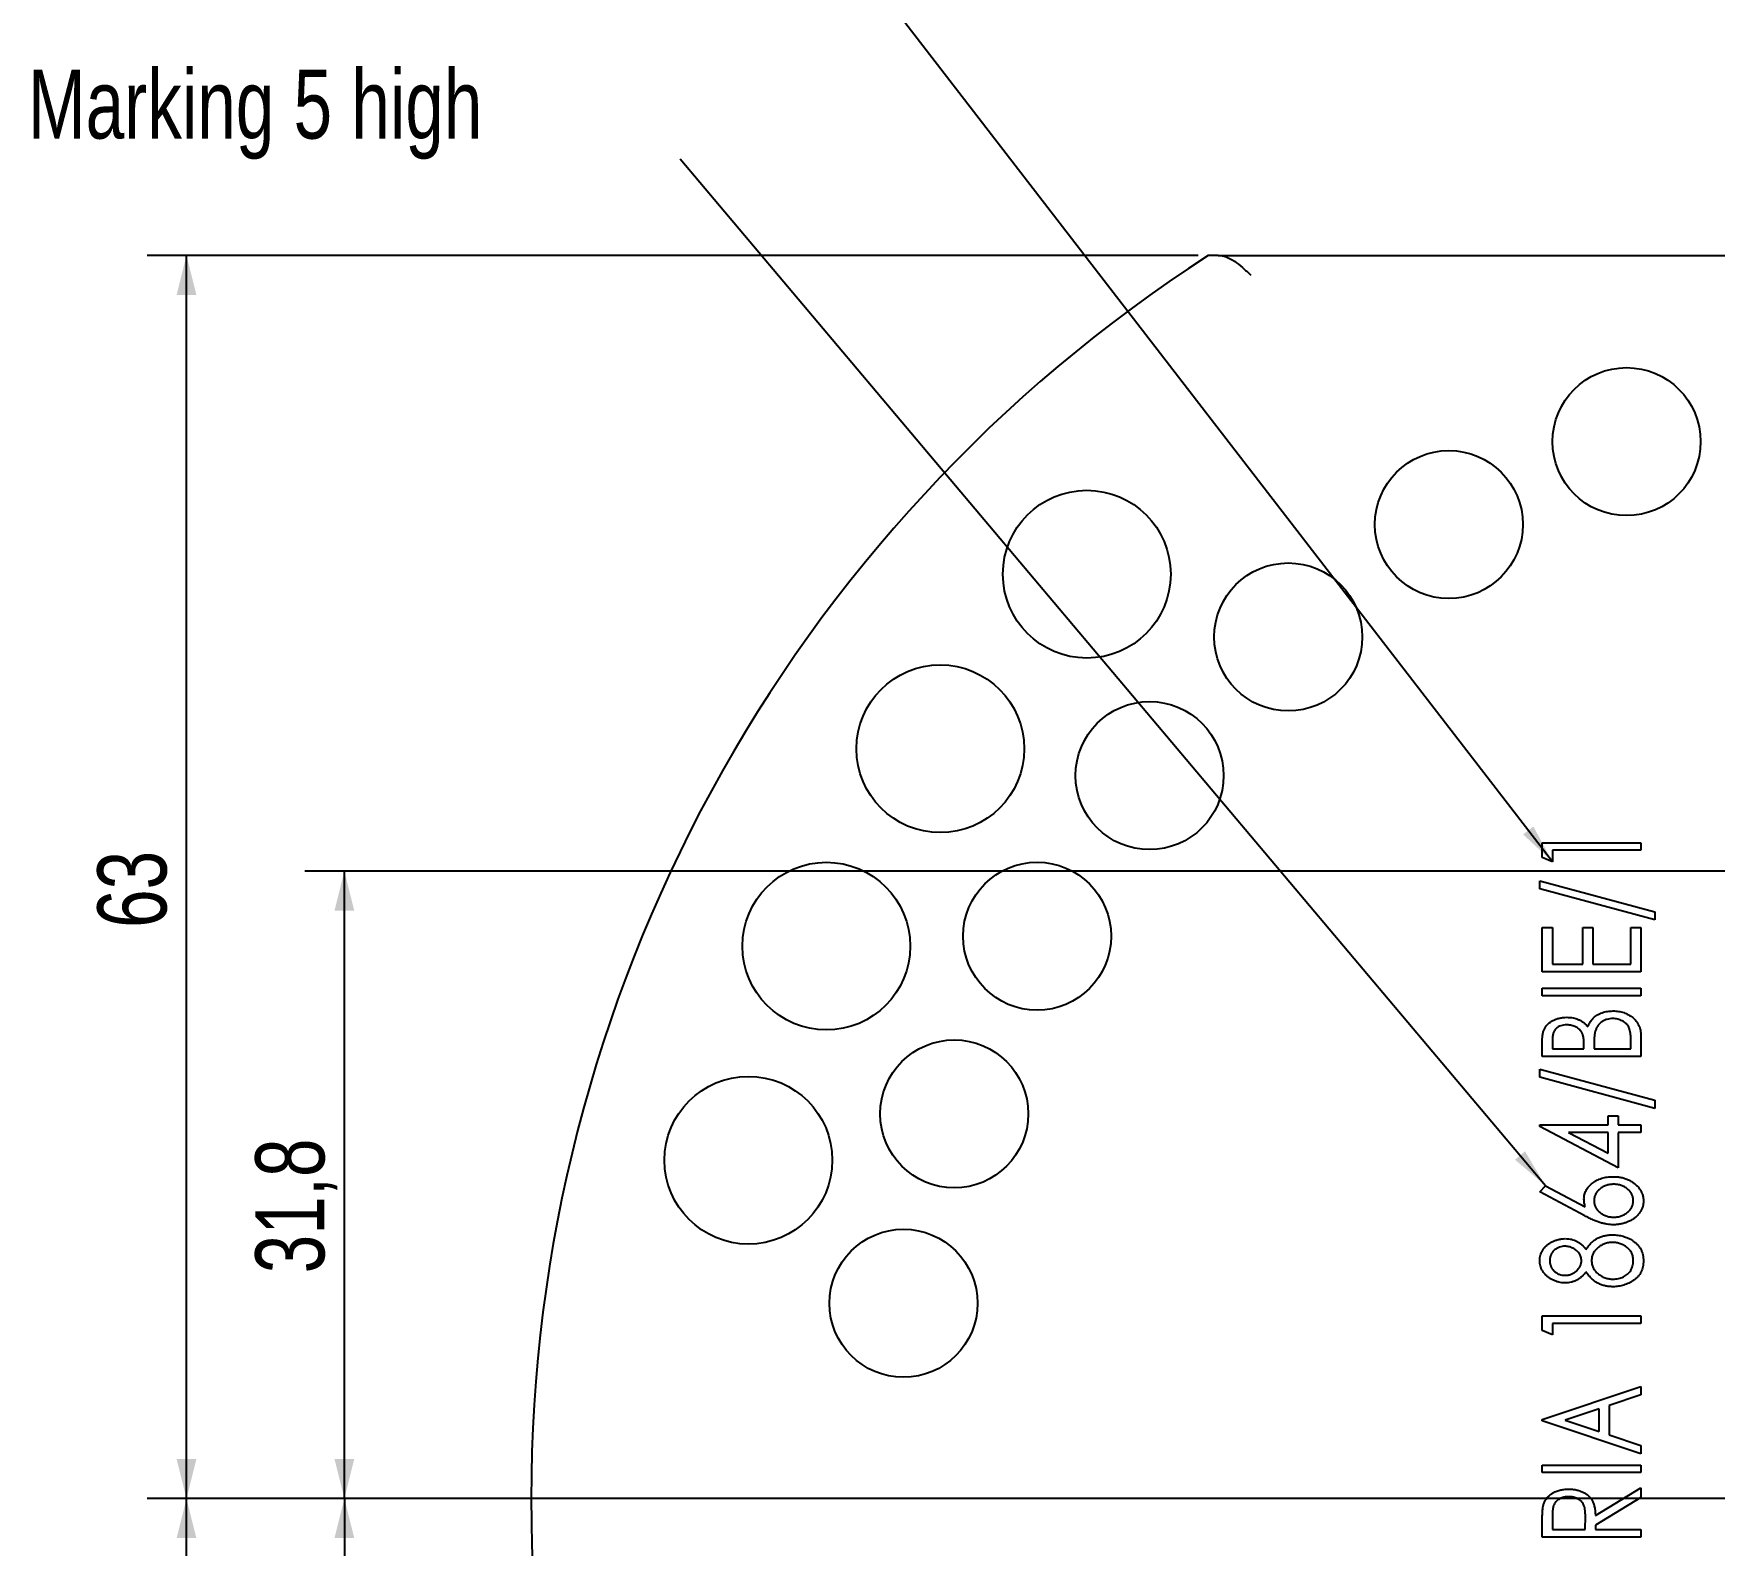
# Model space of a CAD drawing. Header units: millimetres. Extents: x 8 to 3888, y -9869 to 412.
# Drawn here: x 393.8 to 479, y 199.4 to 276 of the extents above; entities that cross this region are included whole.
import ezdxf

# ---------------------------------------------------------------- set-up
doc = ezdxf.new("R2010")
doc.units = ezdxf.units.MM
doc.header["$PDSIZE"] = -1
doc.linetypes.add('CENTERX2', pattern=[20.32, 12.7, -2.54, 2.54, -2.54])
for name, color, linetype in [('CENTERLINE', 4, 'CENTERX2'), ('DIMENSIONS', 2, 'Continuous'), ('TEXT', 2, 'Continuous')]:
    doc.layers.add(name, color=color, linetype=linetype)
doc.layers.add('OUTLINE', color=7, linetype='Continuous', lineweight=25)
doc.styles.add('SLDTEXTSTYLE0', font='TXT', dxfattribs={"width": 0.75})
doc.dimstyles.new('SLDDIMSTYLE1', dxfattribs={"dimtxt": 3.5, "dimasz": 2, "dimexe": 0, "dimexo": 0.0625, "dimgap": 0.875, "dimtad": 1, "dimrnd": 1e-09, "dimzin": 12, "dimdsep": 46, "dimtxsty": 'SLDTEXTSTYLE0', "dimsah": 1, "dimcen": 0.09, "dimadec": 0, "dimazin": 3, "dimtfac": 1, "dimtofl": 0, "dimtmove": 0, "dimatfit": 3, "dimfxl": 0, "dimfrac": 2, "dimtolj": 1, "dimtzin": 12, "dimarcsym": 0})
doc.dimstyles.new('SLDDIMSTYLE3', dxfattribs={"dimtxt": 0.18, "dimasz": 2, "dimexe": 0, "dimexo": 0.0625, "dimgap": 0, "dimtad": 0, "dimtih": 1, "dimtoh": 1, "dimdec": 0, "dimrnd": 1e-09, "dimzin": 0, "dimdsep": 46, "dimtxsty": 'Standard', "dimsah": 1, "dimcen": 0.09, "dimadec": 0, "dimazin": 0, "dimtfac": 2, "dimtdec": 0, "dimtofl": 0, "dimtmove": 0, "dimatfit": 3, "dimfxl": 0, "dimfrac": 2, "dimtolj": 1, "dimtzin": 0, "dimarcsym": 0})
doc.dimstyles.new('SLDDIMSTYLE5', dxfattribs={"dimtxt": 3.5, "dimasz": 2, "dimexe": 0, "dimexo": 0.0625, "dimgap": 0.875, "dimtad": 1, "dimdec": 1, "dimrnd": 1e-09, "dimzin": 12, "dimdsep": 46, "dimtxsty": 'SLDTEXTSTYLE0', "dimsah": 1, "dimcen": 0.09, "dimadec": 0, "dimazin": 3, "dimtfac": 1, "dimtdec": 1, "dimtofl": 0, "dimtmove": 0, "dimatfit": 3, "dimfxl": 0, "dimfrac": 2, "dimtolj": 1, "dimtzin": 12, "dimarcsym": 0})

# ---------------------------------------------------------------- blocks, each defined once
blk = doc.blocks.new('_D_30')
at = {"layer": 'DIMENSIONS'}
for p, q in [((493.002, 201.757), (399.538, 201.757)), ((401.538, 138.757), (401.538, 201.757)), ((452.804, 138.757), (399.538, 138.757))]:
    blk.add_line(p, q, dxfattribs=at)
for points in [[(401.538, 201.757), (401.038, 199.757), (402.038, 199.757)], [(401.538, 138.757), (402.038, 140.757), (401.038, 140.757)]]:
    blk.add_solid(points, dxfattribs=at)
at = {"layer": 'DIMENSIONS', "insert": (397.026, 167.676), "char_height": 3.5, "attachment_point": 1, "rotation": 90, "style": 'SLDTEXTSTYLE0'}
blk.add_mtext('63', dxfattribs=at)
blk = doc.blocks.new('_D_31')
at = {"layer": 'DIMENSIONS'}
for p, q in [((485.502, 233.557), (407.538, 233.557)), ((409.538, 201.757), (409.538, 233.557)), ((493.002, 201.757), (407.538, 201.757))]:
    blk.add_line(p, q, dxfattribs=at)
for points in [[(409.538, 233.557), (409.038, 231.557), (410.038, 231.557)], [(409.538, 201.757), (410.038, 203.757), (409.038, 203.757)]]:
    blk.add_solid(points, dxfattribs=at)
at = {"layer": 'DIMENSIONS', "insert": (405.026, 213.174), "char_height": 3.5, "attachment_point": 1, "rotation": 90, "style": 'SLDTEXTSTYLE0'}
blk.add_mtext('31,8', dxfattribs=at)
blk = doc.blocks.new('_D_32')
at = {"layer": 'DIMENSIONS'}
for p, q in [((452.804, 264.757), (399.538, 264.757)), ((401.538, 201.757), (401.538, 264.757)), ((493.002, 201.757), (399.538, 201.757))]:
    blk.add_line(p, q, dxfattribs=at)
for points in [[(401.538, 264.757), (401.038, 262.757), (402.038, 262.757)], [(401.538, 201.757), (402.038, 203.757), (401.038, 203.757)]]:
    blk.add_solid(points, dxfattribs=at)
at = {"layer": 'DIMENSIONS', "insert": (397.026, 230.676), "char_height": 3.5, "attachment_point": 1, "rotation": 90, "style": 'SLDTEXTSTYLE0'}
blk.add_mtext('63', dxfattribs=at)
blk = doc.blocks.new('_D_33')
at = {"layer": 'DIMENSIONS'}
for p, q in [((414.764, 201.757), (407.538, 201.757)), ((409.538, 201.757), (409.538, 169.957)), ((485.502, 169.957), (407.538, 169.957))]:
    blk.add_line(p, q, dxfattribs=at)
for points in [[(409.538, 201.757), (409.038, 199.757), (410.038, 199.757)], [(409.538, 169.957), (410.038, 171.957), (409.038, 171.957)]]:
    blk.add_solid(points, dxfattribs=at)
at = {"layer": 'DIMENSIONS', "insert": (405.026, 181.331), "char_height": 3.5, "attachment_point": 1, "rotation": 90, "style": 'SLDTEXTSTYLE0'}
blk.add_mtext('31,8', dxfattribs=at)
blk = doc.blocks.new('SW_CENTERMARKSYMBOL_2')
at = {"layer": 'CENTERLINE', "color": 0}
blk.add_line((-5, 0), (-78.238, 0), dxfattribs=at)

msp = doc.modelspace()

# ---------------------------------------------------------------- linework, layer by layer
at = {"color": 7, "linetype": 'Continuous', "lineweight": 0}
msp.add_point((436.63936, 201.75653), dxfattribs=at)
at = {"layer": 'OUTLINE'}
for p, q in [((453.80445, 264.75653), (534.20045, 264.75653)), ((470.23193, 234.99371), (475.23194, 234.99371)), ((470.23193, 234.25153), (470.23193, 234.99371)), ((470.74476, 234.03217), (470.23193, 234.25153)), ((470.74476, 234.6091), (470.74476, 234.03217)), ((475.23194, 234.6091), (470.74476, 234.6091)), ((475.23194, 234.99371), (475.23194, 234.6091)), ((470.10373, 233.07063), (475.93706, 231.49211)), ((470.10373, 232.66198), (470.10373, 233.07063)), ((475.93706, 231.08346), (470.10373, 232.66198)), ((475.93706, 231.49211), (475.93706, 231.08346)), ((470.23193, 230.69884), (470.74476, 230.69884)), ((470.23193, 228.45525), (470.23193, 230.69884)), ((470.74476, 230.69884), (470.74476, 228.83987)), ((472.28322, 230.69884), (472.79604, 230.69884)), ((472.28322, 228.83987), (472.28322, 230.69884)), ((472.79604, 230.69884), (472.79604, 228.83987)), ((474.71911, 230.69884), (475.23194, 230.69884)), ((474.71911, 228.83987), (474.71911, 230.69884)), ((475.23194, 230.69884), (475.23194, 228.45525)), ((475.23194, 228.45525), (470.23193, 228.45525)), ((470.74476, 228.83987), (472.28322, 228.83987)), ((472.79604, 228.83987), (474.71911, 228.83987)), ((470.23193, 227.62192), (475.23194, 227.62192)), ((470.23193, 227.2373), (470.23193, 227.62192)), ((475.23194, 227.62192), (475.23194, 227.2373)), ((475.23194, 227.2373), (470.23193, 227.2373)), ((470.23193, 224.16038), (470.23193, 224.91659)), ((470.74476, 224.99071), (470.74476, 224.54499)), ((474.71911, 224.54499), (474.71911, 225.02476)), ((475.23194, 225.21907), (475.23194, 224.16038)), ((475.23194, 224.16038), (470.23193, 224.16038)), ((470.74476, 224.54499), (472.34732, 224.54499)), ((472.34732, 224.54499), (472.34732, 224.76535)), ((472.86014, 224.76234), (472.86014, 224.54499)), ((472.86014, 224.54499), (474.71911, 224.54499)), ((470.10373, 223.51935), (475.93706, 221.94083)), ((470.10373, 223.1107), (470.10373, 223.51935)), ((475.93706, 221.53217), (470.10373, 223.1107)), ((475.93706, 221.94083), (475.93706, 221.53217)), ((470.10373, 220.69884), (473.56527, 220.69884)), ((470.10373, 220.62072), (470.10373, 220.69884)), ((474.07809, 218.51935), (470.10373, 220.62072)), ((473.56527, 221.14756), (474.07809, 221.14756)), ((473.56527, 220.69884), (473.56527, 221.14756)), ((474.07809, 221.14756), (474.07809, 220.69884)), ((474.07809, 220.69884), (475.23194, 220.69884)), ((475.23194, 220.69884), (475.23194, 220.31423)), ((471.56306, 220.31423), (473.56527, 219.25653)), ((473.56527, 220.31423), (471.56306, 220.31423)), ((473.56527, 219.25653), (473.56527, 220.31423)), ((474.07809, 220.31423), (474.07809, 218.51935)), ((475.23194, 220.31423), (474.07809, 220.31423)), ((470.10373, 217.30141), (470.3962, 217.6119)), ((472.38538, 216.08846), (470.10373, 217.30141)), ((470.3962, 217.6119), (472.40942, 216.54119)), ((470.23193, 211.01935), (475.23194, 211.01935)), ((470.23193, 210.27717), (470.23193, 211.01935)), ((470.74476, 210.63474), (470.74476, 210.05782)), ((475.23194, 210.63474), (470.74476, 210.63474)), ((475.23194, 211.01935), (475.23194, 210.63474)), ((470.74476, 210.05782), (470.23193, 210.27717)), ((470.23193, 205.76294), (475.23194, 207.42961)), ((475.23194, 207.01094), (473.62937, 206.47709)), ((475.23194, 207.42961), (475.23194, 207.01094)), ((473.11655, 206.30581), (471.39179, 205.73089)), ((473.11655, 205.15597), (473.11655, 206.30581)), ((473.62937, 206.47709), (473.62937, 204.9847)), ((470.23193, 205.69884), (470.23193, 205.76294)), ((475.23194, 204.03217), (470.23193, 205.69884)), ((471.39179, 205.73089), (473.11655, 205.15597)), ((473.62937, 204.9847), (475.23194, 204.45084)), ((475.23194, 204.45084), (475.23194, 204.03217)), ((470.23193, 203.45525), (475.23194, 203.45525)), ((470.23193, 203.07064), (470.23193, 203.45525)), ((475.23194, 203.07064), (470.23193, 203.07064)), ((475.23194, 203.45525), (475.23194, 203.07064)), ((472.92424, 200.89215), (475.23194, 202.30141)), ((475.23194, 202.30141), (475.23194, 201.81162)), ((475.23194, 201.81162), (472.92424, 200.40237)), ((470.23193, 199.80141), (470.23193, 200.57765)), ((470.74476, 200.88213), (470.74476, 200.18602)), ((470.74476, 200.18602), (472.41142, 200.18602)), ((472.41142, 200.18602), (472.41843, 200.86611)), ((472.92424, 200.40237), (472.92424, 200.18602)), ((472.92424, 200.18602), (475.23194, 200.18602)), ((475.23194, 200.18602), (475.23194, 199.80141)), ((475.23194, 199.80141), (470.23193, 199.80141))]:
    msp.add_line(p, q, dxfattribs=at)
for centre, radius in [((474.5073, 255.31901), 3.75), ((465.50245, 251.11998), 3.75), ((447.15662, 248.60236), 4.25), ((457.36356, 245.42107), 3.75), ((439.73363, 239.75597), 4.25), ((450.33792, 238.39543), 3.75), ((433.95956, 229.75499), 4.25), ((444.639, 230.25653), 3.75), ((440.43997, 221.25168), 3.75), ((430.00986, 218.9033), 4.25), ((437.86841, 211.65448), 3.75)]:
    msp.add_circle(centre, radius, dxfattribs=at)
msp.add_arc((494.00245, 201.75653), 75, 122.8598804, 237.1401196, dxfattribs=at)
for points, knots in [([(453.80445, 264.75653), (453.66546, 264.75653), (453.54113, 264.75653), (453.36239, 264.75653), (453.30847, 264.75653), (453.30847, 264.75653)], [0, 0, 0, 0, 0.5, 0.5, 1, 1, 1, 1]), ([(453.80445, 264.75653), (453.94514, 264.75653), (454.08136, 264.73088), (454.35718, 264.6304), (454.4957, 264.55528), (454.77069, 264.37029), (454.91077, 264.25798), (455.11818, 264.07776), (455.18723, 264.0155), (455.32634, 263.88776), (455.39749, 263.82125), (455.46675, 263.75653)], [0, 0, 0, 0, 0.25, 0.25, 0.5, 0.5, 0.75, 0.75, 0.875, 0.875, 1, 1, 1, 1]), ([(470.23193, 224.91659), (470.23219, 224.95366), (470.23267, 225.02555), (470.24021, 225.12978), (470.25047, 225.22755), (470.26738, 225.31854), (470.28485, 225.40383), (470.31083, 225.48145), (470.33964, 225.55287), (470.3834, 225.63979), (470.45258, 225.73787), (470.55502, 225.84106), (470.67479, 225.93304), (470.81343, 226.00894), (470.96457, 226.0709), (471.12644, 226.11463), (471.296, 226.14263), (471.41205, 226.1459), (471.47092, 226.14756)], [0, 0, 0, 0, 0.05571663, 0.10802923, 0.15702265, 0.2033934, 0.24710511, 0.2877349, 0.32622543, 0.36281035, 0.43381567, 0.5055041, 0.58068754, 0.65999732, 0.74238355, 0.82566376, 0.91155544, 1, 1, 1, 1]), ([(471.47993, 225.76294), (471.42567, 225.76068), (471.32198, 225.75635), (471.17476, 225.7225), (471.04641, 225.66369), (470.954, 225.59586), (470.89261, 225.52952), (470.85338, 225.47213), (470.81874, 225.40909), (470.79246, 225.33793), (470.7698, 225.26081), (470.75561, 225.17643), (470.74627, 225.08574), (470.74527, 225.02312), (470.74476, 224.99071)], [0, 0, 0, 0, 0.13332377, 0.25475967, 0.36860281, 0.47825348, 0.53401534, 0.5900243, 0.64878017, 0.71035738, 0.77608304, 0.84611558, 0.92035038, 1, 1, 1, 1]), ([(471.47092, 226.14756), (471.52607, 226.14589), (471.63416, 226.14263), (471.79246, 226.12073), (471.94275, 226.08218), (472.08516, 226.02955), (472.21753, 225.96157), (472.33805, 225.87922), (472.44438, 225.78107), (472.50446, 225.70631), (472.53462, 225.66879)], [0, 0, 0, 0, 0.13662993, 0.26775152, 0.39493236, 0.52029291, 0.64310373, 0.76263163, 0.88086191, 1, 1, 1, 1]), ([(472.34732, 224.76535), (472.34675, 224.79773), (472.34565, 224.86019), (472.34249, 224.95049), (472.33365, 225.03389), (472.32464, 225.11099), (472.31035, 225.18152), (472.29325, 225.24525), (472.27503, 225.30312), (472.24368, 225.36958), (472.19758, 225.4457), (472.12584, 225.52494), (472.04192, 225.59642), (471.94399, 225.65511), (471.83722, 225.70351), (471.72321, 225.737), (471.60366, 225.75928), (471.52177, 225.7617), (471.47993, 225.76294)], [0, 0, 0, 0, 0.06404622, 0.12351656, 0.17856127, 0.22981814, 0.27694236, 0.32065572, 0.36031849, 0.39664964, 0.4657145, 0.53539184, 0.60706688, 0.68292153, 0.76033707, 0.8382352, 0.91735447, 1, 1, 1, 1]), ([(472.53462, 225.66879), (472.55652, 225.71594), (472.59873, 225.80684), (472.6726, 225.9314), (472.75298, 226.03849), (472.8396, 226.12977), (472.9343, 226.20682), (473.03806, 226.27304), (473.14958, 226.33228), (473.27046, 226.38128), (473.3982, 226.42004), (473.53185, 226.44836), (473.67072, 226.46419), (473.76488, 226.46676), (473.81266, 226.46807)], [0, 0, 0, 0, 0.096942676, 0.186885379, 0.269601874, 0.346256973, 0.421065308, 0.496737316, 0.575585391, 0.65631998, 0.739664921, 0.824321515, 0.910852317, 1, 1, 1, 1]), ([(473.81266, 226.08346), (473.76044, 226.08125), (473.65836, 226.07695), (473.5103, 226.04578), (473.373, 225.99148), (473.24688, 225.91773), (473.135, 225.82488), (473.04323, 225.71343), (472.96753, 225.58764), (472.93559, 225.49425), (472.91923, 225.44644)], [0, 0, 0, 0, 0.13270273, 0.25935315, 0.38241947, 0.50641258, 0.62929152, 0.74977988, 0.87187994, 1, 1, 1, 1]), ([(473.81266, 226.46807), (473.86145, 226.46722), (473.9573, 226.46554), (474.09804, 226.44914), (474.23266, 226.4221), (474.3616, 226.38479), (474.48525, 226.33798), (474.60303, 226.27965), (474.7145, 226.20979), (474.82019, 226.13136), (474.91754, 226.04438), (475.00087, 225.947), (475.07274, 225.84363), (475.13112, 225.73259), (475.17656, 225.6146), (475.20816, 225.48914), (475.22923, 225.35667), (475.23102, 225.26557), (475.23193, 225.21907)], [0, 0, 0, 0, 0.06905575, 0.13566558, 0.20028142, 0.26326515, 0.32550835, 0.38723786, 0.44901984, 0.51151205, 0.5734223, 0.63341146, 0.69254715, 0.75133037, 0.81058684, 0.87112293, 0.93423248, 1, 1, 1, 1]), ([(474.71911, 225.02476), (474.71852, 225.05881), (474.71737, 225.1246), (474.71452, 225.2203), (474.70449, 225.30867), (474.69461, 225.3905), (474.67869, 225.46441), (474.66299, 225.53235), (474.64019, 225.59211), (474.60876, 225.66337), (474.55783, 225.74254), (474.48405, 225.82851), (474.39329, 225.90228), (474.29122, 225.96683), (474.17945, 226.01885), (474.06117, 226.05561), (473.93853, 226.08006), (473.85485, 226.08232), (473.81266, 226.08346)], [0, 0, 0, 0, 0.06410829, 0.12385842, 0.18007052, 0.23143748, 0.27888419, 0.32232057, 0.3624787, 0.39903901, 0.46877919, 0.53871161, 0.61144509, 0.68798002, 0.76557561, 0.84268624, 0.92070053, 1, 1, 1, 1]), ([(472.91923, 225.44644), (472.91433, 225.42846), (472.90386, 225.39014), (472.89215, 225.32718), (472.88227, 225.25531), (472.87481, 225.17406), (472.86712, 225.08398), (472.86409, 224.98471), (472.86053, 224.87655), (472.86027, 224.80141), (472.86014, 224.76234)], [0, 0, 0, 0, 0.08115174, 0.17301791, 0.27876282, 0.39716808, 0.52848788, 0.67262221, 0.82979208, 1, 1, 1, 1]), ([(472.34732, 216.94083), (472.34869, 216.97965), (472.35139, 217.05614), (472.37214, 217.16815), (472.40516, 217.27568), (472.45299, 217.37835), (472.51362, 217.47701), (472.58707, 217.57181), (472.67498, 217.66089), (472.77487, 217.74428), (472.88374, 217.82103), (473.00102, 217.88688), (473.12334, 217.94498), (473.25288, 217.99018), (473.38793, 218.0272), (473.52958, 218.05103), (473.67703, 218.06827), (473.77755, 218.06984), (473.82869, 218.07064)], [0, 0, 0, 0, 0.05631589, 0.1109727, 0.16477207, 0.21919637, 0.27488114, 0.33255672, 0.39286951, 0.45615764, 0.52122594, 0.58590147, 0.65115718, 0.7175262, 0.78476525, 0.85415961, 0.92581657, 1, 1, 1, 1]), ([(473.82869, 218.07064), (473.89859, 218.06881), (474.03571, 218.06524), (474.23573, 218.03417), (474.42572, 217.98549), (474.60428, 217.91631), (474.76907, 217.829), (474.91737, 217.72371), (475.04746, 217.60175), (475.1584, 217.46498), (475.2478, 217.31708), (475.31293, 217.16135), (475.35245, 216.9992), (475.35757, 216.88896), (475.36014, 216.83366)], [0, 0, 0, 0, 0.09578136, 0.18790498, 0.27683899, 0.36422806, 0.44982924, 0.53188462, 0.61284739, 0.69356133, 0.77261615, 0.84895652, 0.92423548, 1, 1, 1, 1]), ([(473.85573, 217.68602), (473.82165, 217.6852), (473.75497, 217.68361), (473.65678, 217.67241), (473.56251, 217.65364), (473.47221, 217.6262), (473.38538, 217.59246), (473.3031, 217.54957), (473.22361, 217.50109), (473.14989, 217.44381), (473.08281, 217.38154), (473.0227, 217.31614), (472.9723, 217.24708), (472.93223, 217.17401), (472.89951, 217.09844), (472.8765, 217.01941), (472.86339, 216.93692), (472.86124, 216.88111), (472.86014, 216.85269)], [0, 0, 0, 0, 0.070907228, 0.138718688, 0.20533487, 0.270604688, 0.334842464, 0.398839422, 0.463414327, 0.528298588, 0.592690164, 0.653667879, 0.712858768, 0.770072406, 0.826713915, 0.883868487, 0.940853963, 1, 1, 1, 1]), ([(474.84732, 216.85269), (474.84622, 216.88111), (474.84405, 216.93691), (474.83106, 217.01946), (474.8076, 217.09815), (474.77669, 217.17455), (474.73487, 217.24674), (474.68487, 217.3162), (474.62461, 217.38151), (474.55761, 217.44386), (474.48397, 217.50076), (474.40522, 217.54987), (474.32305, 217.59243), (474.23653, 217.62602), (474.14697, 217.65365), (474.05337, 217.6725), (473.95583, 217.68356), (473.88948, 217.68519), (473.85573, 217.68602)], [0, 0, 0, 0, 0.05929769, 0.11642929, 0.17373041, 0.23024748, 0.28794924, 0.3472919, 0.40842597, 0.47298265, 0.53803328, 0.60218299, 0.66634405, 0.73074653, 0.79551697, 0.8616215, 0.92960684, 1, 1, 1, 1]), ([(472.40942, 216.54119), (472.39987, 216.57579), (472.38118, 216.64348), (472.36278, 216.74505), (472.34963, 216.84366), (472.34808, 216.90874), (472.34732, 216.94083)], [0, 0, 0, 0, 0.26528026, 0.51901566, 0.7627775, 1, 1, 1, 1]), ([(472.86014, 216.85269), (472.86125, 216.82427), (472.86343, 216.76847), (472.87629, 216.68623), (472.89999, 216.60745), (472.93168, 216.53177), (472.97261, 216.45911), (473.02301, 216.39021), (473.08214, 216.32383), (473.15025, 216.26259), (473.22386, 216.20538), (473.30279, 216.15565), (473.38542, 216.11298), (473.4722, 216.07915), (473.56251, 216.05174), (473.65677, 216.03296), (473.75497, 216.02177), (473.82165, 216.02017), (473.85573, 216.01935)], [0, 0, 0, 0, 0.05915896, 0.11615688, 0.17265718, 0.22995076, 0.28657055, 0.34577437, 0.40728163, 0.47121711, 0.53611555, 0.60107346, 0.6650844, 0.7293362, 0.79462028, 0.86125101, 0.92907728, 1, 1, 1, 1]), ([(475.36014, 216.83366), (475.35799, 216.78001), (475.35373, 216.67372), (475.31445, 216.51787), (475.25218, 216.3683), (475.16364, 216.22709), (475.05543, 216.09513), (474.92469, 215.97726), (474.77386, 215.8752), (474.60448, 215.79059), (474.42408, 215.72015), (474.23398, 215.6717), (474.03807, 215.64026), (473.90493, 215.63659), (473.8377, 215.63474)], [0, 0, 0, 0, 0.07473988, 0.14806412, 0.22280981, 0.29998639, 0.37972805, 0.46019431, 0.54469082, 0.63302039, 0.72385332, 0.81435239, 0.90625518, 1, 1, 1, 1]), ([(473.85573, 216.01935), (473.88948, 216.02019), (473.95583, 216.02182), (474.05337, 216.03287), (474.14697, 216.05173), (474.23654, 216.07933), (474.32302, 216.11301), (474.40552, 216.15535), (474.48372, 216.20571), (474.55724, 216.26255), (474.62528, 216.32386), (474.68456, 216.39015), (474.73456, 216.45945), (474.77725, 216.53122), (474.80713, 216.60774), (474.83127, 216.68618), (474.84401, 216.76848), (474.8462, 216.82427), (474.84732, 216.85269)], [0, 0, 0, 0, 0.07040787, 0.13840741, 0.20452575, 0.26930972, 0.33372567, 0.39790013, 0.46243647, 0.5275007, 0.5915995, 0.6532639, 0.71261896, 0.76972851, 0.82690175, 0.88354639, 0.94068992, 1, 1, 1, 1]), ([(473.8377, 215.63474), (473.78623, 215.63586), (473.68128, 215.63816), (473.52232, 215.65835), (473.35943, 215.68955), (473.19026, 215.73335), (473.01066, 215.7933), (472.81716, 215.8741), (472.60555, 215.97185), (472.46114, 216.04834), (472.38538, 216.08846)], [0, 0, 0, 0, 0.10039161, 0.20470097, 0.31214238, 0.4238436, 0.54537803, 0.68122252, 0.83276915, 1, 1, 1, 1]), ([(470.10373, 213.82584), (470.10582, 213.87544), (470.10996, 213.97374), (470.14416, 214.11803), (470.20156, 214.25553), (470.27863, 214.38633), (470.37422, 214.50793), (470.48953, 214.6137), (470.61707, 214.70982), (470.76123, 214.78735), (470.91452, 214.84993), (471.07309, 214.89655), (471.23589, 214.92445), (471.34561, 214.92788), (471.40081, 214.92961)], [0, 0, 0, 0, 0.078760038, 0.156127452, 0.234181656, 0.314823403, 0.39679358, 0.479017621, 0.562869683, 0.650035215, 0.73833715, 0.825668926, 0.912304562, 1, 1, 1, 1]), ([(471.40081, 214.92961), (471.45498, 214.92776), (471.56091, 214.92415), (471.71524, 214.89931), (471.86007, 214.85549), (471.99652, 214.79543), (472.12357, 214.71639), (472.24133, 214.6199), (472.35175, 214.50785), (472.41449, 214.42167), (472.44648, 214.37773)], [0, 0, 0, 0, 0.13168211, 0.25750382, 0.37869627, 0.49859641, 0.61886681, 0.74118453, 0.86802559, 1, 1, 1, 1]), ([(472.44648, 214.37773), (472.48914, 214.43958), (472.57157, 214.55908), (472.71447, 214.71525), (472.86461, 214.84654), (473.02682, 214.94929), (473.19879, 215.0267), (473.38117, 215.08217), (473.5747, 215.11593), (473.70769, 215.11989), (473.7756, 215.12192)], [0, 0, 0, 0, 0.14108875, 0.27258166, 0.39673442, 0.51494176, 0.63205632, 0.75016868, 0.87242279, 1, 1, 1, 1]), ([(473.78462, 214.7373), (473.75051, 214.7367), (473.68336, 214.73552), (473.58444, 214.72105), (473.4877, 214.70241), (473.3948, 214.67108), (473.30374, 214.63467), (473.21648, 214.58764), (473.1313, 214.53405), (473.05083, 214.47201), (472.97615, 214.40498), (472.91078, 214.33298), (472.85605, 214.25681), (472.81106, 214.17793), (472.77496, 214.09554), (472.75038, 214.00927), (472.73471, 213.91956), (472.73287, 213.85863), (472.73193, 213.82785)], [0, 0, 0, 0, 0.06641805, 0.13074105, 0.19454528, 0.25812685, 0.32144152, 0.38547426, 0.4509971, 0.51736733, 0.58323815, 0.6463519, 0.70648404, 0.7656402, 0.8230531, 0.88132599, 0.94005119, 1, 1, 1, 1]), ([(473.7756, 215.12192), (473.82371, 215.12079), (473.91874, 215.11856), (474.05942, 215.10583), (474.1959, 215.08249), (474.32818, 215.05065), (474.45578, 215.00953), (474.57901, 214.959), (474.69789, 214.89932), (474.77352, 214.85271), (474.81126, 214.82945)], [0, 0, 0, 0, 0.1322192, 0.26124089, 0.38781145, 0.51244789, 0.63491017, 0.75589899, 0.87819269, 1, 1, 1, 1]), ([(474.84732, 213.80681), (474.84641, 213.84159), (474.84464, 213.90949), (474.8292, 214.00859), (474.80417, 214.10189), (474.76984, 214.19054), (474.72507, 214.27358), (474.66882, 214.35008), (474.60438, 214.42231), (474.52957, 214.48705), (474.44883, 214.54608), (474.36354, 214.59708), (474.27515, 214.64051), (474.18342, 214.67525), (474.089, 214.70427), (473.99046, 214.72227), (473.88879, 214.73521), (473.81972, 214.7366), (473.78462, 214.7373)], [0, 0, 0, 0, 0.06605926, 0.12895969, 0.19005848, 0.24932122, 0.30922239, 0.36874267, 0.42938849, 0.49277342, 0.55635175, 0.61924259, 0.6813833, 0.74324159, 0.80546969, 0.8688038, 0.93333418, 1, 1, 1, 1]), ([(474.81126, 214.82945), (474.85474, 214.79868), (474.93991, 214.73842), (475.05256, 214.63369), (475.14846, 214.51931), (475.22572, 214.39424), (475.28629, 214.25989), (475.32979, 214.11624), (475.35475, 213.9626), (475.35831, 213.85698), (475.36014, 213.80281)], [0, 0, 0, 0, 0.13111329, 0.25682894, 0.37772999, 0.49778871, 0.61780234, 0.73983962, 0.8665443, 1, 1, 1, 1]), ([(471.38678, 212.68602), (471.33357, 212.68767), (471.22708, 212.69098), (471.06842, 212.72054), (470.9115, 212.76771), (470.75904, 212.83335), (470.61494, 212.91432), (470.4858, 213.01228), (470.37245, 213.12431), (470.27663, 213.24941), (470.19869, 213.38402), (470.14488, 213.52696), (470.10986, 213.67459), (470.10578, 213.77523), (470.10373, 213.82584)], [0, 0, 0, 0, 0.08389323, 0.16790381, 0.25373133, 0.34199294, 0.42928715, 0.51389022, 0.59695739, 0.67998446, 0.76185539, 0.84139327, 0.92024435, 1, 1, 1, 1]), ([(471.38378, 214.54499), (471.33682, 214.54266), (471.24357, 214.53802), (471.10684, 214.50123), (470.97637, 214.44117), (470.87455, 214.37282), (470.80023, 214.30694), (470.75033, 214.2517), (470.70948, 214.18985), (470.67488, 214.12359), (470.64916, 214.05168), (470.62973, 213.97495), (470.61901, 213.89258), (470.61739, 213.83589), (470.61655, 213.80681)], [0, 0, 0, 0, 0.11812831, 0.23456023, 0.35381397, 0.4785596, 0.54167305, 0.60359952, 0.66538889, 0.72780418, 0.79136954, 0.85722845, 0.92678261, 1, 1, 1, 1]), ([(470.61655, 213.80681), (470.61747, 213.78075), (470.61927, 213.72976), (470.62898, 213.65475), (470.64738, 213.58334), (470.67233, 213.51513), (470.70432, 213.45021), (470.74529, 213.39032), (470.79141, 213.33228), (470.86284, 213.26172), (470.96278, 213.18538), (471.09643, 213.11836), (471.24187, 213.07766), (471.34245, 213.07301), (471.39379, 213.07064)], [0, 0, 0, 0, 0.06559143, 0.12830241, 0.18981544, 0.25065982, 0.31075189, 0.37131162, 0.43282464, 0.49695903, 0.62343654, 0.74737644, 0.87104574, 1, 1, 1, 1]), ([(472.21911, 213.81983), (472.21785, 213.85135), (472.21533, 213.9145), (472.19197, 214.00731), (472.15553, 214.0978), (472.10462, 214.184), (472.04145, 214.26398), (471.96754, 214.3364), (471.88166, 214.39816), (471.7874, 214.45061), (471.68815, 214.49219), (471.58718, 214.52266), (471.48564, 214.54145), (471.41757, 214.54382), (471.38378, 214.54499)], [0, 0, 0, 0, 0.07726282, 0.15479908, 0.23349218, 0.31615349, 0.39961963, 0.48308978, 0.56932726, 0.65849497, 0.74739857, 0.83297519, 0.91706684, 1, 1, 1, 1]), ([(471.39379, 213.07064), (471.44517, 213.07329), (471.54733, 213.07856), (471.69649, 213.12278), (471.83707, 213.19529), (471.94471, 213.27674), (472.02396, 213.35135), (472.07628, 213.41122), (472.11948, 213.47416), (472.156, 213.53823), (472.18448, 213.60505), (472.20434, 213.67436), (472.21693, 213.74626), (472.21838, 213.79508), (472.21911, 213.81983)], [0, 0, 0, 0, 0.12532448, 0.24924746, 0.37656563, 0.51001531, 0.57752211, 0.64228735, 0.70383402, 0.76373154, 0.82221263, 0.88081307, 0.9395496, 1, 1, 1, 1]), ([(472.73193, 213.82785), (472.73272, 213.79471), (472.73425, 213.7297), (472.75175, 213.63458), (472.77572, 213.54304), (472.81275, 213.45577), (472.85988, 213.37307), (472.91649, 213.29376), (472.98422, 213.21972), (473.06094, 213.15035), (473.14411, 213.08659), (473.23269, 213.03162), (473.3241, 212.98435), (473.41867, 212.94475), (473.51702, 212.91474), (473.619, 212.89398), (473.72415, 212.8803), (473.79559, 212.87899), (473.83169, 212.87833)], [0, 0, 0, 0, 0.06155132, 0.12075909, 0.17935811, 0.23724881, 0.29647611, 0.3560992, 0.41808435, 0.48270081, 0.54827385, 0.61271106, 0.67630807, 0.73950063, 0.80314007, 0.86719619, 0.9328926, 1, 1, 1, 1]), ([(475.36014, 213.80281), (475.3585, 213.75065), (475.35532, 213.6492), (475.33341, 213.50147), (475.2952, 213.36411), (475.24302, 213.23576), (475.17402, 213.11788), (475.09077, 213.00932), (474.99204, 212.91073), (474.87911, 212.82421), (474.75794, 212.74708), (474.63225, 212.67968), (474.50393, 212.62275), (474.37276, 212.57457), (474.23776, 212.53925), (474.09991, 212.51309), (473.95931, 212.49628), (473.86446, 212.49457), (473.81667, 212.49371)], [0, 0, 0, 0, 0.06904353, 0.13430492, 0.19714597, 0.25739512, 0.3172098, 0.37741516, 0.43804896, 0.50135464, 0.56535856, 0.62804553, 0.68997843, 0.75107925, 0.81283524, 0.8744709, 0.93675453, 1, 1, 1, 1]), ([(473.83169, 212.87833), (473.87652, 212.87958), (473.9654, 212.88206), (474.09655, 212.9049), (474.22341, 212.94226), (474.3451, 212.99312), (474.45851, 213.05587), (474.55929, 213.13213), (474.64643, 213.21984), (474.71874, 213.31964), (474.77616, 213.42931), (474.81721, 213.54776), (474.84335, 213.67446), (474.84597, 213.76194), (474.84732, 213.80681)], [0, 0, 0, 0, 0.08724728, 0.17297676, 0.25836281, 0.34434096, 0.42934739, 0.51010473, 0.58964621, 0.66924083, 0.74921961, 0.82983023, 0.91271639, 1, 1, 1, 1]), ([(472.44648, 213.25393), (472.41456, 213.20861), (472.35201, 213.11981), (472.23993, 213.00377), (472.1177, 212.90447), (471.98327, 212.82564), (471.84191, 212.76364), (471.69495, 212.71778), (471.54231, 212.69141), (471.43896, 212.68783), (471.38678, 212.68602)], [0, 0, 0, 0, 0.13238591, 0.25945184, 0.38440034, 0.50791706, 0.63090357, 0.75289073, 0.87523277, 1, 1, 1, 1]), ([(473.81667, 212.49371), (473.74743, 212.49574), (473.61179, 212.49972), (473.41354, 212.53354), (473.22614, 212.58969), (473.07852, 212.65543), (472.96626, 212.71912), (472.8849, 212.77483), (472.8056, 212.8367), (472.7294, 212.90677), (472.65416, 212.98237), (472.58186, 213.06626), (472.51199, 213.1569), (472.46851, 213.2213), (472.44648, 213.25393)], [0, 0, 0, 0, 0.126476718, 0.247746876, 0.366264469, 0.483164382, 0.542193438, 0.60193088, 0.663203417, 0.725833992, 0.790981736, 0.858021969, 0.928070993, 1, 1, 1, 1]), ([(470.30004, 201.45605), (470.30917, 201.4843), (470.32744, 201.54087), (470.36471, 201.62163), (470.40951, 201.69836), (470.46011, 201.7719), (470.51994, 201.84001), (470.58659, 201.90426), (470.65939, 201.96555), (470.73995, 202.02162), (470.82633, 202.07223), (470.918, 202.11673), (471.01499, 202.15365), (471.11624, 202.1848), (471.22291, 202.20766), (471.33397, 202.22436), (471.44997, 202.23618), (471.52898, 202.23693), (471.56907, 202.2373)], [0, 0, 0, 0, 0.05563497, 0.11138605, 0.16636549, 0.22211657, 0.27847947, 0.33603625, 0.39559438, 0.45673078, 0.5198668, 0.58314855, 0.64755986, 0.71430221, 0.78159723, 0.8519003, 0.92484919, 1, 1, 1, 1]), ([(471.56807, 201.85269), (471.52792, 201.85131), (471.44878, 201.8486), (471.33309, 201.828), (471.22256, 201.79498), (471.11958, 201.74833), (471.02625, 201.69079), (470.94662, 201.62321), (470.88004, 201.54818), (470.83598, 201.47777), (470.80944, 201.4141), (470.79122, 201.35936), (470.77801, 201.29674), (470.76596, 201.22759), (470.75586, 201.15143), (470.74909, 201.0682), (470.74504, 200.97766), (470.74485, 200.91486), (470.74476, 200.88213)], [0, 0, 0, 0, 0.08207111, 0.16176768, 0.23952501, 0.31744704, 0.39228073, 0.46300545, 0.53025349, 0.59676618, 0.63164071, 0.67115271, 0.71454994, 0.76236789, 0.8147053, 0.871576, 0.93308553, 1, 1, 1, 1]), ([(472.41843, 200.86611), (472.41739, 200.92792), (472.41545, 201.04281), (472.39884, 201.20277), (472.37173, 201.33755), (472.32976, 201.4491), (472.27465, 201.54225), (472.20535, 201.62161), (472.12329, 201.6922), (472.02706, 201.74889), (471.92185, 201.79525), (471.80932, 201.82785), (471.6907, 201.84874), (471.60956, 201.85135), (471.56807, 201.85269)], [0, 0, 0, 0, 0.12369726, 0.22989532, 0.32151828, 0.39809424, 0.46731876, 0.53697739, 0.60808591, 0.68304087, 0.7596489, 0.83767785, 0.91700104, 1, 1, 1, 1]), ([(471.56907, 202.2373), (471.63562, 202.23575), (471.76499, 202.23274), (471.95286, 202.20414), (472.12821, 202.15699), (472.29092, 202.09258), (472.43777, 202.00957), (472.56635, 201.90962), (472.67639, 201.79395), (472.75168, 201.68386), (472.80033, 201.58648), (472.83413, 201.50727), (472.86036, 201.42036), (472.88359, 201.32752), (472.9015, 201.22779), (472.91426, 201.12178), (472.92244, 201.00913), (472.92363, 200.9319), (472.92424, 200.89215)], [0, 0, 0, 0, 0.09143618, 0.17777383, 0.26050378, 0.34062552, 0.41771309, 0.49162639, 0.56370689, 0.63640153, 0.67396744, 0.7132657, 0.75464022, 0.79861415, 0.84480105, 0.89382056, 0.94536056, 1, 1, 1, 1]), ([(470.23193, 200.57765), (470.23215, 200.6294), (470.23257, 200.72856), (470.23502, 200.87119), (470.24173, 201.00068), (470.24766, 201.11736), (470.25839, 201.22044), (470.26852, 201.31084), (470.28216, 201.38817), (470.29443, 201.43475), (470.30004, 201.45605)], [0, 0, 0, 0, 0.17578638, 0.33686196, 0.48444957, 0.6162424, 0.73360208, 0.836429, 0.92518496, 1, 1, 1, 1])]:
    msp.add_open_spline(points, degree=3, knots=knots, dxfattribs=at)

# ---------------------------------------------------------------- block references
at = {"layer": 'CENTERLINE'}
msp.add_blockref('SW_CENTERMARKSYMBOL_2', (494.00245, 201.75653), dxfattribs=at)

# ---------------------------------------------------------------- texts
at = {"layer": 'TEXT', "insert": (393.50446, 274.17822), "char_height": 3.5, "attachment_point": 1, "style": 'SLDTEXTSTYLE0'}
msp.add_mtext('Marking 5 high', dxfattribs=at)

# ---------------------------------------------------------------- dimensions: what is measured, and where the dimension line sits
at = {"layer": 'DIMENSIONS'}
for base, p1, p2, dimstyle, picture, middle in [((401.53785, 264.75653), (494.00245, 201.75653), (453.80445, 264.75653), 'SLDDIMSTYLE1', '_D_32', (401.53785, 233.25653)), ((409.53785, 233.55653), (494.00245, 201.75653), (486.50245, 233.55653), 'SLDDIMSTYLE5', '_D_31', (409.53785, 217.65653)), ((401.53785, 201.75653), (453.80445, 138.75653), (494.00245, 201.75653), 'SLDDIMSTYLE5', '_D_30', (401.53785, 170.25653)), ((409.53785, 169.95653), (415.76401, 201.75653), (486.50245, 169.95653), 'SLDDIMSTYLE1', '_D_33', (409.53785, 185.85653))]:
    dim = msp.add_linear_dim(base=base, p1=p1, p2=p2, angle=90, dimstyle=dimstyle, dxfattribs=at)
    dim.commit()
    dim.dimension.update_dxf_attribs({"geometry": picture, "text_midpoint": middle, "dimtype": 160})

# ---------------------------------------------------------------- leaders
at = {"layer": 'TEXT'}
for points in [[(470.74476, 234.03217), (434.49482, 281.01812)], [(470.3962, 217.6119), (426.55695, 269.62899)]]:
    msp.add_leader(points, dimstyle='SLDDIMSTYLE3', dxfattribs=at)

doc.saveas('drawing.dxf')
